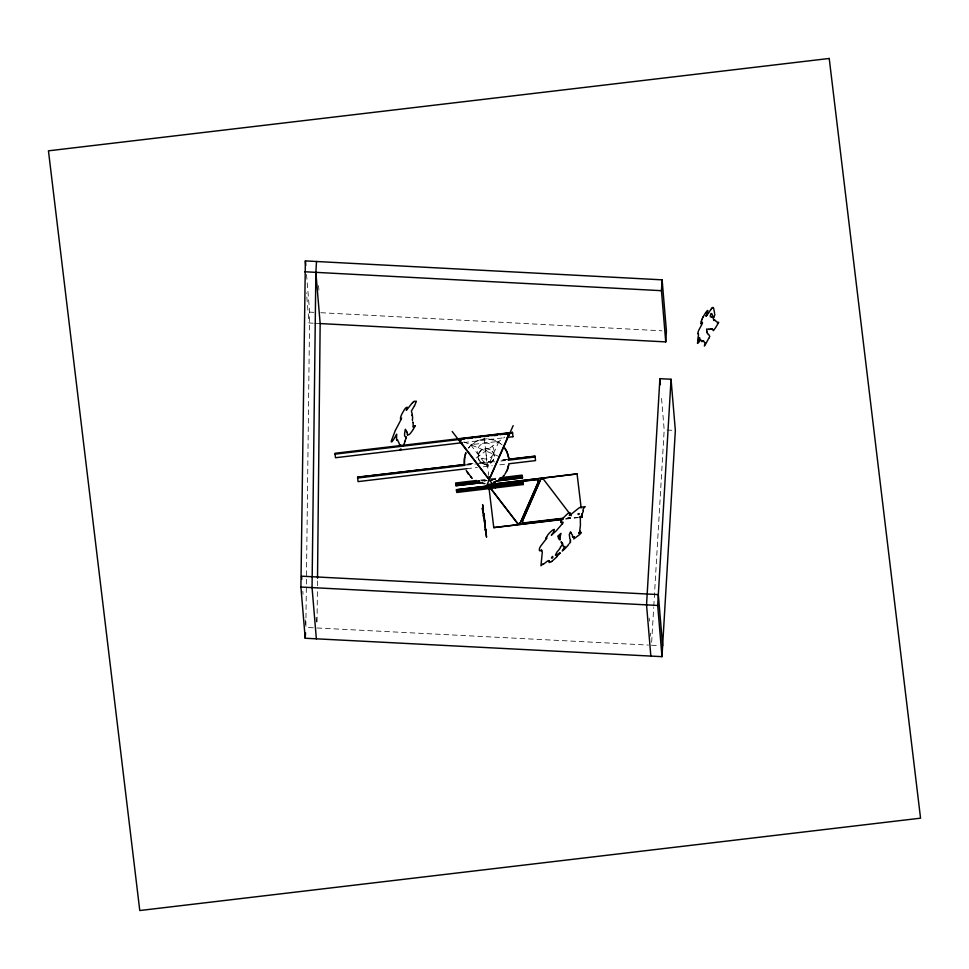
<?xml version="1.0" encoding="UTF-8"?>
<svg xmlns="http://www.w3.org/2000/svg" width="969" height="969" viewBox="0 0 969 969"><rect width="100%" height="100%" fill="white"/><g stroke="black" fill="none" stroke-linecap="round" stroke-linejoin="round"><path stroke-width="0.73" stroke-dasharray="4.84 3.63" d="M317.057 621.953L317.42 587.299M317.432 585.785L317.517 578.251M651.652 642.217L653.7 607.587M653.784 606.073L664.189 429.897L661.282 395.255M306.507 274.457L309.668 312.115L305.853 627.391L314.21 627.839M468.499 447.993C475.185 438.8 488.957 435.832 498.563 442.227M468.596 448.053L469.941 446.394M470.583 445.534L477.838 440.689M476.215 457.962L504.873 437.055M479.837 439.95L484.003 439.042M463.763 442.554L505.515 437.588M466.44 464.272L473.889 463.388L466.452 464.381M479.861 462.685L494.771 460.917M506.702 459.512L500.743 460.214L506.714 459.621M479.873 462.794L494.784 461.038M466.513 465.12L475.464 464.066M476.954 463.897L494.844 461.777M500.816 461.062L506.775 460.36M466.937 468.717L477.378 467.458M483.349 466.779L492.288 465.701M499.75 464.841L505.721 464.115M480.769 480.043L485.203 479.473M491.126 478.819L498.514 477.899M480.878 480.854L489.745 479.8M491.235 479.631L495.668 479.098M482.38 480.927L495.692 479.328M486.85 480.6L483.894 480.951L486.85 480.697M488.328 480.43L495.716 479.558M488.328 480.527L492.761 479.994M567.459 517.725L570.414 517.373L567.483 518.027M565.739 518.79L577.742 517.373M565.763 519.093L577.766 517.676M666.975 430.042L673.939 430.393M316.996 627.985L648.467 645.075M651.471 645.233L658.448 645.584M309.668 312.115L313.847 312.333M320.812 312.708L661.888 330.804M313.193 323.198L309.014 322.968L306.483 292.844M314.586 323.271L318.765 323.489M488.267 438.957L494.493 440.326L499.459 442.809M463.897 441.9L499.447 456.665M499.386 442.906L500.331 443.451M500.258 443.536L501.978 444.832M484.221 438.085L488.691 475.307M649.206 618.113L649.448 621.129M650.465 633.181L650.72 636.185M485.772 450.985L486.632 461.232M318.535 285.601L318.922 290.119M316.112 617.435L316.488 621.953M302.812 591.247L303.067 594.251M305.223 619.857L305.598 624.375M498.974 441.355L487.686 466.901L470.643 444.71L498.974 441.355M482.453 463.23A7.909 7.704 -4.8 0 0 494.129 456.205A7.909 7.704 -4.8 0 0 482.09 449.895A7.909 7.704 -4.8 0 0 482.453 463.23M482.296 463.509A8.236 8.018 -4.8 0 0 494.456 456.193A8.236 8.018 -4.8 0 0 481.92 449.628A8.236 8.018 -4.8 0 0 482.296 463.509M482.114 458.192A8.236 8.018 -4.8 0 0 493.984 450.44A8.236 8.018 -4.8 0 0 481.205 444.335A8.236 8.018 -4.8 0 0 482.114 458.192"/><path stroke-width="1.45" d="M404.473 443.221L402.922 446.334M570.256 540.351L570.353 539.987A16.715 2.931 -45.8 0 0 570.462 539.709L569.663 538.461A26.647 4.675 -45.8 0 0 569.687 538.122A38.179 6.71 -45.8 0 0 569.687 537.868L569.59 537.068A37.779 6.638 -45.8 0 1 569.566 536.729L569.578 536.196A29.991 5.269 -45.8 0 0 569.554 535.869L569.227 534.682A4.7 0.824 -45.8 0 0 569.433 534.282L570.426 531.872A25.412 4.47 -45.8 0 1 570.632 531.993L570.886 533.289A4.021 0.703 -45.8 0 1 571.177 533.204M316.512 261.497L315.858 272.35L320.158 323.561L665.751 341.9L666.418 331.047L662.118 279.835L305.368 260.903L300.911 587.032L305.211 638.244L661.984 656.655L675.345 430.466L671.045 379.254L659.889 378.685L646.541 604.874L650.841 656.086M315.858 272.35L312.054 587.626L316.354 638.837M317.517 578.251L320.158 323.561M714.843 314.368L714.843 314.453A8.188 1.078 -60.5 0 1 714.88 314.659L714.565 315.47A6.662 0.884 -60.5 0 0 714.432 315.797L714.383 315.918A6.286 0.836 -60.5 0 1 714.201 316.391L713.874 317.093M706.813 331.156L707.079 331.979A8.236 1.09 -60.5 0 1 707.091 332.161L707.091 332.27A9.581 1.272 -60.5 0 0 707.104 332.464M699.448 339.356L699.194 340.955L699.884 340.482M697.438 343.377L697.535 342.832A11.495 1.514 -60.5 0 0 697.583 342.614L697.595 342.541A5.208 0.69 -60.5 0 0 697.607 342.432M404.436 443.087L405.139 441.077M710.495 315.749L710.325 316.693L711.064 316.754A8.975 1.187 -60.5 0 0 711.44 316.851M412.455 419.541L412.455 419.48A13.76 1.817 -60.5 0 1 412.491 419.153L412.515 418.971A13.748 1.817 -60.5 0 0 412.564 418.596L412.564 417.227A78.392 10.356 -60.5 0 0 412.382 415.834M541.368 550.029L541.138 550.792M412.443 419.795L412.431 420.11A19.743 2.604 -60.5 0 0 412.443 420.425M700.757 323.367L701.29 321.756M710.398 315.591L710.943 313.568A46.56 6.153 -60.5 0 1 712.191 314.513A32.292 4.264 -60.5 0 0 712.3 314.816L712.566 315.276A26.042 3.44 -60.5 0 1 712.615 315.446L712.639 315.519A16.63 2.192 -60.5 0 1 712.651 316.221L712.397 316.924M412.37 415.059L412.309 415.398A8.285 1.09 -60.5 0 0 412.285 415.556L412.273 415.677M713.778 320.424L713.414 318.753M305.211 638.244L305.526 632.818M561.063 521.794L561.027 521.673A10.913 1.914 -45.8 0 1 561.003 521.649L561.148 520.668A13.372 2.35 -45.8 0 1 561.754 519.905L561.863 519.759M661.984 656.655L657.685 605.443L671.045 379.254M665.751 341.9L661.452 290.688L662.118 279.835M413.254 427.014L414.042 426.481A29.409 3.888 -60.5 0 1 414.296 426.251L414.744 425.888A12.088 1.599 -60.5 0 1 414.986 425.694L415.047 425.657M699.594 337.854L699.557 338.072A5.923 0.787 -60.5 0 0 699.521 338.229L700.236 339.756M583.277 510.639L583.084 509.052L584.707 507.114A23.014 4.046 -45.8 0 0 585.155 506.605L579.377 507.659L569.627 515.435A5.233 0.921 -45.8 0 1 569.312 515.266L569.542 514.757M713.293 318.401L713.39 318.135A4.881 0.642 -60.5 0 1 713.535 317.82L713.765 317.347M404.981 440.931L405.975 438.521M508.616 464.987L507.465 469.602L504.861 474.289M508.725 464.999L507.356 469.553M464.672 457.102L464.442 463.86M706.825 331.047L706.607 329.424M697.668 341.258L697.934 338.387A35.647 4.712 -60.5 0 1 698.007 337.697L698.261 336.485A31.977 4.227 -60.5 0 0 698.383 335.952L698.455 335.407A50.848 6.71 -60.5 0 0 698.237 333.53L698.043 333.796M697.837 333.506L698.358 331.156M549.544 561.826L549.084 562.565L550.465 561.959A7.558 1.332 -45.8 0 1 550.961 562.044L552.076 561.099M699.545 337.551L699.121 339.356M404.727 432.695L405.333 429.279L406.35 430.745A13.663 1.805 -60.5 0 1 406.374 430.963L406.386 431.12A14.305 1.89 -60.5 0 0 406.399 431.338L407.125 432.029A12.754 1.684 -60.5 0 1 407.162 432.307L407.174 432.44M404.642 433.107L404.582 435.541A58.213 7.691 -60.5 0 0 404.618 435.893L404.897 436.353A16.824 2.229 -60.5 0 1 405.054 436.438L405.914 437.189M709.841 336.291L709.102 337.733A12.742 1.684 -60.5 0 1 708.763 338.314M706.231 315.494L706.038 316.1M482.865 509.04L483.046 512.601M465.762 452.971L464.284 459.209L464.333 463.872M552.596 557.369L552.306 558.096A11.458 2.011 -45.8 0 1 551.506 557.563M706.268 315.313L707.322 312.66A16.655 2.204 -60.5 0 0 707.745 310.916M400.5 449.289L399.918 450.415L400.221 449.761A12.44 1.647 -60.5 0 0 400.33 449.483L400.306 450.294L401.214 449.071M415.156 425.96L413.472 428.94M699.872 340.555L699.218 341.682A8.939 1.175 -60.5 0 1 698.758 342.287L698.613 342.469A10.344 1.369 -60.5 0 0 698.383 342.76L698.225 342.978M400.827 446.176L400.669 445.025A21.875 2.895 -60.5 0 0 400.524 444.856A9.666 1.284 -60.5 0 0 400.342 444.844L400.1 444.916A15.286 2.023 -60.5 0 1 399.918 444.965A22.117 2.919 -60.5 0 1 399.676 444.856L399.628 444.832A25.315 3.343 -60.5 0 1 399.458 444.626L399.192 443.523A59.751 7.897 -60.5 0 0 399.071 443.063L397.496 440.035M712.082 316.815L712.142 317.469M704.511 345.352L705.129 342.541M465.168 455.03L465.871 453.007M701.483 320.848L701.205 321.538M701.895 319.467L701.907 319.407A7.171 0.945 -60.5 0 0 701.774 319.77L701.738 320.158A7.897 1.042 -60.5 0 1 701.641 320.412L701.544 320.691M701.931 319.358L701.968 319.249A6.504 0.86 -60.5 0 0 702.077 318.934L703.046 317.081M392.724 437.261L393.487 435.238A43.242 5.717 -60.5 0 1 393.777 434.475L394.722 432.041A12.5 1.647 -60.5 0 0 395.013 431.181L395.352 430.442M401.069 419.516L395.461 430.2M392.53 437.758L392.336 438.254A47.529 6.286 -60.5 0 1 392.045 439.005A17.406 2.301 -60.5 0 1 391.827 439.551L391.222 441.476A11.131 1.466 -60.5 0 0 391.44 441.876L391.537 441.876A6.88 0.908 -60.5 0 0 391.706 441.803A13.53 1.793 -60.5 0 0 392.227 441.392L393.644 439.454A27.411 3.622 -60.5 0 0 394.686 437.709M413.097 426.893L413.218 422.641A13.445 1.781 -60.5 0 0 413.06 422.545L412.939 422.52A16.861 2.229 -60.5 0 1 412.842 422.472M698.576 330.635L699 329.739A13.881 1.829 -60.5 0 1 699.909 328.067L700.417 327.147A8.091 1.066 -60.5 0 0 701.956 324.203L702.477 322.774A16.691 2.204 -60.5 0 0 702.464 322.641L702.44 322.544A14.184 1.877 -60.5 0 1 702.404 322.241L701.241 323.67A7.304 0.969 -60.5 0 1 700.841 323.707M508.773 435.19L507.49 433.518L460.529 439.078L459.706 441.246L460.505 438.775L507.465 433.216L508.798 435.444L507.465 433.216M459.972 441.27L460.723 439.587M489.914 477.632L508.749 434.887M485.723 487.698L513.158 425.645M519.965 523.648L538.655 480.999L537.371 479.328L490.411 484.875L537.407 479.631L538.691 481.302L519.965 523.648L517.821 523.902L490.496 488.291M563.037 518.56L523.478 523.236L522.194 521.564L540.896 478.904L543.028 478.662L571.298 515.75M522.194 521.564L540.896 478.904M406.12 438.206L406.447 436.971A13.396 1.768 -60.5 0 0 406.314 437.104L406.12 437.285M562.989 518.318L562.698 518.742A18.956 3.331 -45.8 0 1 562.214 519.336M506.46 471.491L506.932 470.534M406.605 409.233L407.053 407.15L405.49 408.143A6.916 0.908 -60.5 0 0 404.533 409.463L402.777 412.37A7.704 1.017 -60.5 0 0 401.723 414.357L400.669 416.985A11.059 1.466 -60.5 0 0 400.633 417.869L400.439 419.08L401.202 418.305A7.146 0.945 -60.5 0 0 401.481 418.22L401.59 418.16A15.019 1.986 -60.5 0 0 401.227 419.117M706.728 315.543L707.128 314.889M703.421 316.403L703.627 316.015A5.996 0.787 -60.5 0 1 704.354 314.816L705.493 313.035M703.288 316.657L702.816 317.493M560.312 535.736L560.191 535.954A6.383 1.114 -45.8 0 0 559.961 536.426M394.964 437.225L395.376 436.522A10.223 1.357 -60.5 0 0 396.66 434.148L396.563 438.533A29.954 3.961 -60.5 0 0 396.563 439.284L396.624 439.744A10.259 1.357 -60.5 0 0 396.902 439.999M708.69 338.435L708.557 338.666A7.037 0.933 -60.5 0 0 707.988 339.659L706.05 343.401A19.634 2.592 -60.5 0 1 704.39 346.078M413.363 429.146C411.607 432.017 408.603 435.977 408.494 434.487M414.478 405.757L411.389 411.038L412.225 414.078A7.34 0.969 -60.5 0 0 411.886 415.059L412.334 414.974M710.786 309.583L711.743 308.324A10.284 1.357 -60.5 0 0 711.997 308.057M710.858 309.486L710.592 309.898A19.017 2.507 -60.5 0 0 710.216 310.48L709.369 311.8A23.486 3.101 -60.5 0 1 709.09 312.212L708.496 313.023M579.438 532.877L579.91 532.429L578.868 532.986M579.644 531.363L580.249 526.773A55.899 9.823 -45.8 0 1 580.274 526.155L580.443 524.919A54.288 9.533 -45.8 0 0 580.467 524.556L580.383 523.696A32.801 5.766 -45.8 0 1 580.358 523.296L580.37 518.076L582.151 514.03A39.656 6.965 -45.8 0 0 583.338 510.59M546.128 537.759L545.886 538.17A7.8 1.369 -45.8 0 0 545.838 538.667L546.649 538.304M574.108 536.693L573.793 538.958L579.438 534.706A20.325 3.573 -45.8 0 0 580.734 533.386L581.291 532.453L579.656 532.817M573.672 537.262L573.89 536.753M708.448 313.096L708.448 313.096A7.619 1.005 -60.5 0 1 707.83 313.92A7.473 0.981 -60.5 0 0 707.636 314.235L707.225 314.877M546.322 537.492L547.933 534.731A6.613 1.163 -45.8 0 1 550.017 532.429A5.729 1.005 -45.8 0 1 552.875 529.922L554.292 529.413L553.335 532.478A8.842 1.55 -45.8 0 1 552.33 533.931L552.197 534.101A7.28 1.284 -45.8 0 1 551.991 534.367L551.349 535.227L556.521 530.576A14.426 2.532 -45.8 0 0 556.824 530.176L557.926 528.795A4.07 0.715 -45.8 0 1 558.471 528.202L559.67 526.87A16.412 2.883 -45.8 0 0 560.034 526.421L561.027 525.21A18.108 3.186 -45.8 0 1 561.584 524.556L562.008 524.084M706.68 315.519L706.171 316.136M556.981 556.581L556.654 556.957A4.251 0.751 -45.8 0 1 555.806 557.793L553.275 560.07A44.199 7.764 -45.8 0 1 552.366 560.845M503.214 476.191L503.892 475.379M503.299 476.263L503.989 475.452M562.153 523.926L562.819 523.139A6.577 1.151 -45.8 0 0 563.183 522.691L562.977 522.206A24.128 4.239 -45.8 0 0 562.165 522.109A7.389 1.296 -45.8 0 1 561.196 522.545L560.881 522.436A4.542 0.799 -45.8 0 1 560.894 522.146M569.663 514.636C571.492 512.092 568.973 512.007 567.216 514.091A7.946 1.393 -45.8 0 0 566.95 514.297L563.013 518.27L523.454 522.933L522.17 521.261M569.602 543.246L570.584 542.059A8.188 1.441 -45.8 0 0 570.45 541.744L570.256 541.647A18.496 3.246 -45.8 0 1 570.099 541.586L570.584 540.436M568.803 544.106L568.367 544.602A7.255 1.272 -45.8 0 1 568.306 544.796L568.282 544.869A5.148 0.908 -45.8 0 0 568.209 545.196L565.387 548.236A11.616 2.035 -45.8 0 1 564.103 549.471L562.299 551.034A4.809 0.848 -45.8 0 1 562.529 550.44L564.988 546.48L563.607 546.589A12.645 2.217 -45.8 0 1 563.255 546.346L562.529 543.149L561.075 541.78L562.335 544.699L560.312 547.158A11.846 2.083 -45.8 0 0 560.373 547.291L560.433 547.4A16.461 2.895 -45.8 0 1 560.482 547.594L558.701 550.089A38.615 6.783 -45.8 0 1 557.018 551.942L555.419 555.067A6.517 1.139 -45.8 0 0 555.673 555.261L559.222 553.347M411.995 403.31L411.571 403.782A6.735 0.896 -60.5 0 0 410.856 404.679L407.053 409.536A5.027 0.666 -60.5 0 0 406.29 410.287A6.08 0.799 -60.5 0 0 406.641 409.184M712.033 308.009L712.07 307.972A5.015 0.666 -60.5 0 1 712.469 307.585L712.506 307.573A24.661 3.258 -60.5 0 1 712.905 307.488L713.232 307.464M717.423 323.331L718.538 322.289A5.172 0.678 -60.5 0 1 718.732 322.338L717.557 324.361A34.993 4.627 -60.5 0 1 716.769 325.693L715.825 327.28A5.402 0.715 -60.5 0 1 715.316 328.079L713.39 330.683L713.111 329.969A4.724 0.63 -60.5 0 0 713.123 329.702M578.069 514.079L578.881 514.587L579.305 513.788A7.11 1.248 -45.8 0 0 578.505 513.752L578.227 513.885M551.664 557.405L552.669 556.424A28.985 5.087 -45.8 0 1 552.645 557.248M546.77 538.183L541.09 545.595A3.634 0.642 -45.8 0 0 540.593 546.25L539.927 547.449A9.981 1.756 -45.8 0 1 539.757 547.776L539.709 547.897A5.669 0.993 -45.8 0 0 539.527 548.26M573.709 536.911C571.335 538.752 573.503 534.609 571.771 534.319A16.921 2.968 -45.8 0 1 571.662 534.137L571.322 533.253M397.338 439.672L397.181 439.793A8.055 1.066 -60.5 0 1 396.975 439.962L396.975 439.95M413.266 402.087L413.92 401.529A7.558 0.993 -60.5 0 1 414.344 401.178L414.671 401.566A6.565 0.872 -60.5 0 0 414.841 401.529L416.234 401.118A9.193 1.211 -60.5 0 1 414.466 405.769M711.512 316.742L711.537 316.718A5.451 0.715 -60.5 0 1 711.743 316.584M540.944 550.235L540.557 550.501A4.893 0.86 -45.8 0 1 539.794 550.804L539.479 550.574A29.518 5.184 -45.8 0 1 539.394 549.12A16.97 2.98 -45.8 0 0 539.479 548.733M713.85 320.473L714.383 320.182A11.495 1.514 -60.5 0 1 714.577 320.036A4.688 0.618 -60.5 0 1 714.807 319.964L714.843 320.012A10.199 1.344 -60.5 0 1 714.88 320.097L714.94 320.364A19.029 2.519 -60.5 0 0 714.989 320.497M408.191 434.609L408.082 434.669A21.996 2.907 -60.5 0 1 407.489 434.924M579.801 531.291L580.189 531.182A7.825 1.369 -45.8 0 0 578.808 533.035M541.392 550.671L541.962 550.295L542.022 551.131A37.815 6.638 -45.8 0 0 542.131 551.724A26.987 4.736 -45.8 0 1 542.24 552.899L540.944 565.739L543.27 563.679A6.347 1.114 -45.8 0 1 543.27 563.837L543.246 563.97A11.083 1.95 -45.8 0 0 543.197 564.394L546.952 561.499A14.826 2.604 -45.8 0 1 547.315 561.172L548.502 560.579A31.287 5.499 -45.8 0 1 548.648 560.603L548.793 560.639A24.722 4.336 -45.8 0 1 549.35 561.015M495.462 481.738L493.451 482.489L495.51 481.847M556.569 556.678L560.373 552.887A25.788 4.53 -45.8 0 0 559.222 553.335M512.492 432.392L335.008 453.274L335.08 454.207M464.284 438.933L335.08 454.134L335.504 457.731L462.274 442.7M467.664 438.533L472.133 438.012M475.234 437.588L480.382 437.031M484.04 436.547L488.437 436.026M491.671 435.602L497.242 434.984M500.174 434.633L512.553 433.131L512.48 432.283M494.287 435.614L497.194 435.263M507.017 437.443L512.976 436.704M508.192 459.33L535.045 456.157L535.118 457.089M357.585 477.269L464.963 464.563L357.573 477.148L357.646 478.08M508.216 459.451L535.058 456.278M465.023 465.302L357.646 478.008L358.07 481.605L466.937 468.693M508.265 460.19L535.118 457.005L535.542 460.602L508.701 463.788M490.06 477.547L487.916 477.79L459.657 440.701M476.324 480.515L455.624 483.022L455.951 485.723L482.574 482.574L455.951 485.663M499.992 477.778L522.17 475.101L522.497 477.85L495.886 480.999L522.497 477.79M455.733 483.822L479.401 481.024M500.101 478.577L522.291 475.949M455.757 484.052L479.425 481.254M500.125 478.807L522.315 476.179M479.449 481.484L455.793 484.282L479.449 481.569M500.161 479.025L522.339 476.409L498.672 479.304M577.076 473.902L488.594 484.67L577.076 473.902L581.17 507.962M488.63 484.9L489.987 484.5M540.92 479.207L543.028 478.662M456.435 489.769L522.994 481.896M456.544 490.568L523.103 482.695M456.569 490.798L523.127 482.925M456.593 491.113L523.151 483.143M523.308 484.536L456.762 492.458L456.435 489.708L522.981 481.835L523.308 484.585M490.471 487.988L517.797 523.599L519.941 523.345M562.735 519.154L493.766 527.608L562.759 519.457M579.244 517.204L582.236 516.84L579.268 517.494M703.385 340.749L703.349 340.749A14.075 1.865 -60.5 0 0 702.937 340.979L702.404 341.379A13.832 1.829 -60.5 0 1 702.053 341.645L701.98 341.682A38.154 5.039 -60.5 0 1 701.677 341.354L700.829 339.986A14.184 1.877 -60.5 0 0 700.623 339.853L700.381 339.828M657.685 605.443L300.911 587.032M304.714 271.756L661.452 290.688M715.158 320.594L715.316 320.594A15.334 2.023 -60.5 0 1 715.425 320.642L715.716 320.981A32.05 4.227 -60.5 0 0 715.885 321.163L716.709 321.599A76.89 10.15 -60.5 0 1 717.121 321.987A15.431 2.035 -60.5 0 1 717.181 322.144A12.815 1.696 -60.5 0 0 717.314 322.471M482.816 483.349L484.96 483.616M407.392 434.851L407.295 433.724A42.091 5.56 -60.5 0 0 407.295 433.422A28.476 3.767 -60.5 0 0 407.283 433.288L407.198 432.78A16.122 2.132 -60.5 0 1 407.162 432.489M708.605 328.818L708.981 329.448M458.422 439.623L461.159 440.762M397.375 439.672L397.447 439.756A15.213 2.011 -60.5 0 1 397.472 439.914M559.258 538.582L559.052 538.473A16.824 2.955 -45.8 0 1 558.725 538.425L558.301 537.843A8.624 1.514 -45.8 0 1 558.338 537.323L558.374 537.165A5.608 0.981 -45.8 0 0 558.326 536.802L557.72 536.281A9.024 1.587 -45.8 0 1 558.798 535.276L560.942 533.398A7.001 1.235 -45.8 0 1 560.881 533.628L560.772 533.955A11.689 2.059 -45.8 0 0 560.615 534.464L560.627 534.755A8.83 1.55 -45.8 0 1 560.421 535.591M466.186 470.51L472.23 478.444M471.503 477.644L470.474 476.627M707.612 333.215L707.951 333.917A15.589 2.059 -60.5 0 1 707.988 334.087L708 334.244A11.689 1.55 -60.5 0 0 708.036 334.426A5.766 0.763 -60.5 0 0 708.097 334.487L708.363 334.487A13.263 1.756 -60.5 0 1 708.509 334.499A56.517 7.461 -60.5 0 1 708.933 334.886L709.247 335.48M507.417 434.064L508.543 435.529M452.16 431.471L495.486 487.928M504.801 448.053L507.126 452.051L508.931 458.591L507.017 452.087L504.885 448.393M467.264 472.363L468.415 474.156M712.215 329.012L712.36 329.29A18.702 2.471 -60.5 0 0 712.494 329.46A13.203 1.744 -60.5 0 0 712.663 329.472L712.845 329.46A9.702 1.284 -60.5 0 1 712.942 329.484M484.125 515.084L484.452 518.427M559.852 537.262L560.385 539.757L559.561 539.576A13.069 2.301 -45.8 0 1 559.658 539.66L559.404 539.467A14.559 2.556 -45.8 0 1 559.113 539.018M484.052 515.484L483.931 514.127L484.015 515.217M483.906 514.236L483.955 514.539M483.846 513.97L483.87 513.182M484.415 520.329L484.888 524.265A56.965 0.739 82 0 0 485.215 526.87L485.735 530.964L485.445 529.05M486.535 537.056L486.305 535.13M482.913 507.235L483.034 509.028M483.713 517.737L483.519 515.133L484.318 520.741M485.408 529.413L485.614 530.431L485.505 529.583M483.095 509.016L483.349 510.554L483.168 508.119M483.107 508.677L482.937 507.901L483.046 508.725M486.499 536.802L485.469 529.946M482.392 508.216L482.453 508.664M482.768 510.784L482.477 508.798M483.688 517.579L482.368 508.386M483.022 507.15L482.623 504.667L482.889 507.066M482.841 511.232L483.046 512.153M484.657 523.078L484.439 521.564M484.561 520.983L484.972 523.054M484.464 518.597L484.561 519.323M484.9 522.497L484.585 519.481M486.184 534.234L485.82 531.557M484.791 524.084L485.433 528.929M707.249 332.827A10.489 1.381 -60.5 0 0 707.225 332.718L707.261 332.985A7.861 1.042 -60.5 0 0 707.285 333.082M485.53 529.728L485.651 530.685M581.884 513.885L582.26 517.143M537.492 479.461L537.928 483.059M512.553 433.131L512.976 436.728M488.873 476.796L489.224 479.764M488.836 484.645L488.994 485.99M488.57 484.367L493.766 527.608M484.73 520.85L484.779 521.383M713.438 307.718L713.463 307.851A18.29 2.41 -60.5 0 0 713.559 308.021L714.492 312.393A9.266 1.223 -60.5 0 0 714.48 312.599L714.504 312.975A18.217 2.41 -60.5 0 1 714.516 313.314M659.889 378.685L660.398 384.705M662.626 645.802L658.326 594.591L301.553 576.18L301.807 579.196M537.444 478.747L537.516 479.728M305.368 260.903L305.744 265.421M703.397 340.737A20.591 2.725 -60.5 0 1 703.615 340.943L704.075 341.633A33.055 4.361 -60.5 0 1 704.124 341.754L704.281 342.13A29.664 3.912 -60.5 0 0 704.499 342.384M706.631 329.363A15.032 1.986 -60.5 0 1 707.285 328.963M709.284 329.424A16.534 2.18 -60.5 0 0 709.853 329.157L710.011 329.072A6.008 0.799 -60.5 0 0 710.168 328.927L710.229 328.879A5.111 0.678 -60.5 0 1 710.459 328.697A13.384 1.768 -60.5 0 1 710.701 328.745L711.67 328.879A53.222 7.025 -60.5 0 1 712.009 328.963M707.733 310.589A7.389 0.981 -60.5 0 0 707.285 310.649L707.14 310.795A6.916 0.908 -60.5 0 0 706.716 311.34L706.437 311.703A6.541 0.86 -60.5 0 0 705.505 313.011M412.818 422.52A9.339 1.235 -60.5 0 1 412.818 422.024M412.37 402.898A20.131 2.665 -60.5 0 1 413.266 402.099M549.362 561.087A12.936 2.277 -45.8 0 1 549.375 561.257L549.362 561.342A9.811 1.72 -45.8 0 0 549.375 561.62M559.84 537.274A11.228 1.974 -45.8 0 1 559.973 536.414M829.222 58.467L48.45 150.825L139.778 910.533L920.55 818.175L829.222 58.467M490.035 477.245L487.94 478.044L490.035 477.245M703.349 340.749A5.596 0.739 -60.5 0 0 703.24 340.785M710.81 328.794A16.957 2.241 -60.5 0 0 710.883 328.818M546.613 536.947A7.667 1.344 -45.8 0 0 546.625 536.826"/></g></svg>
